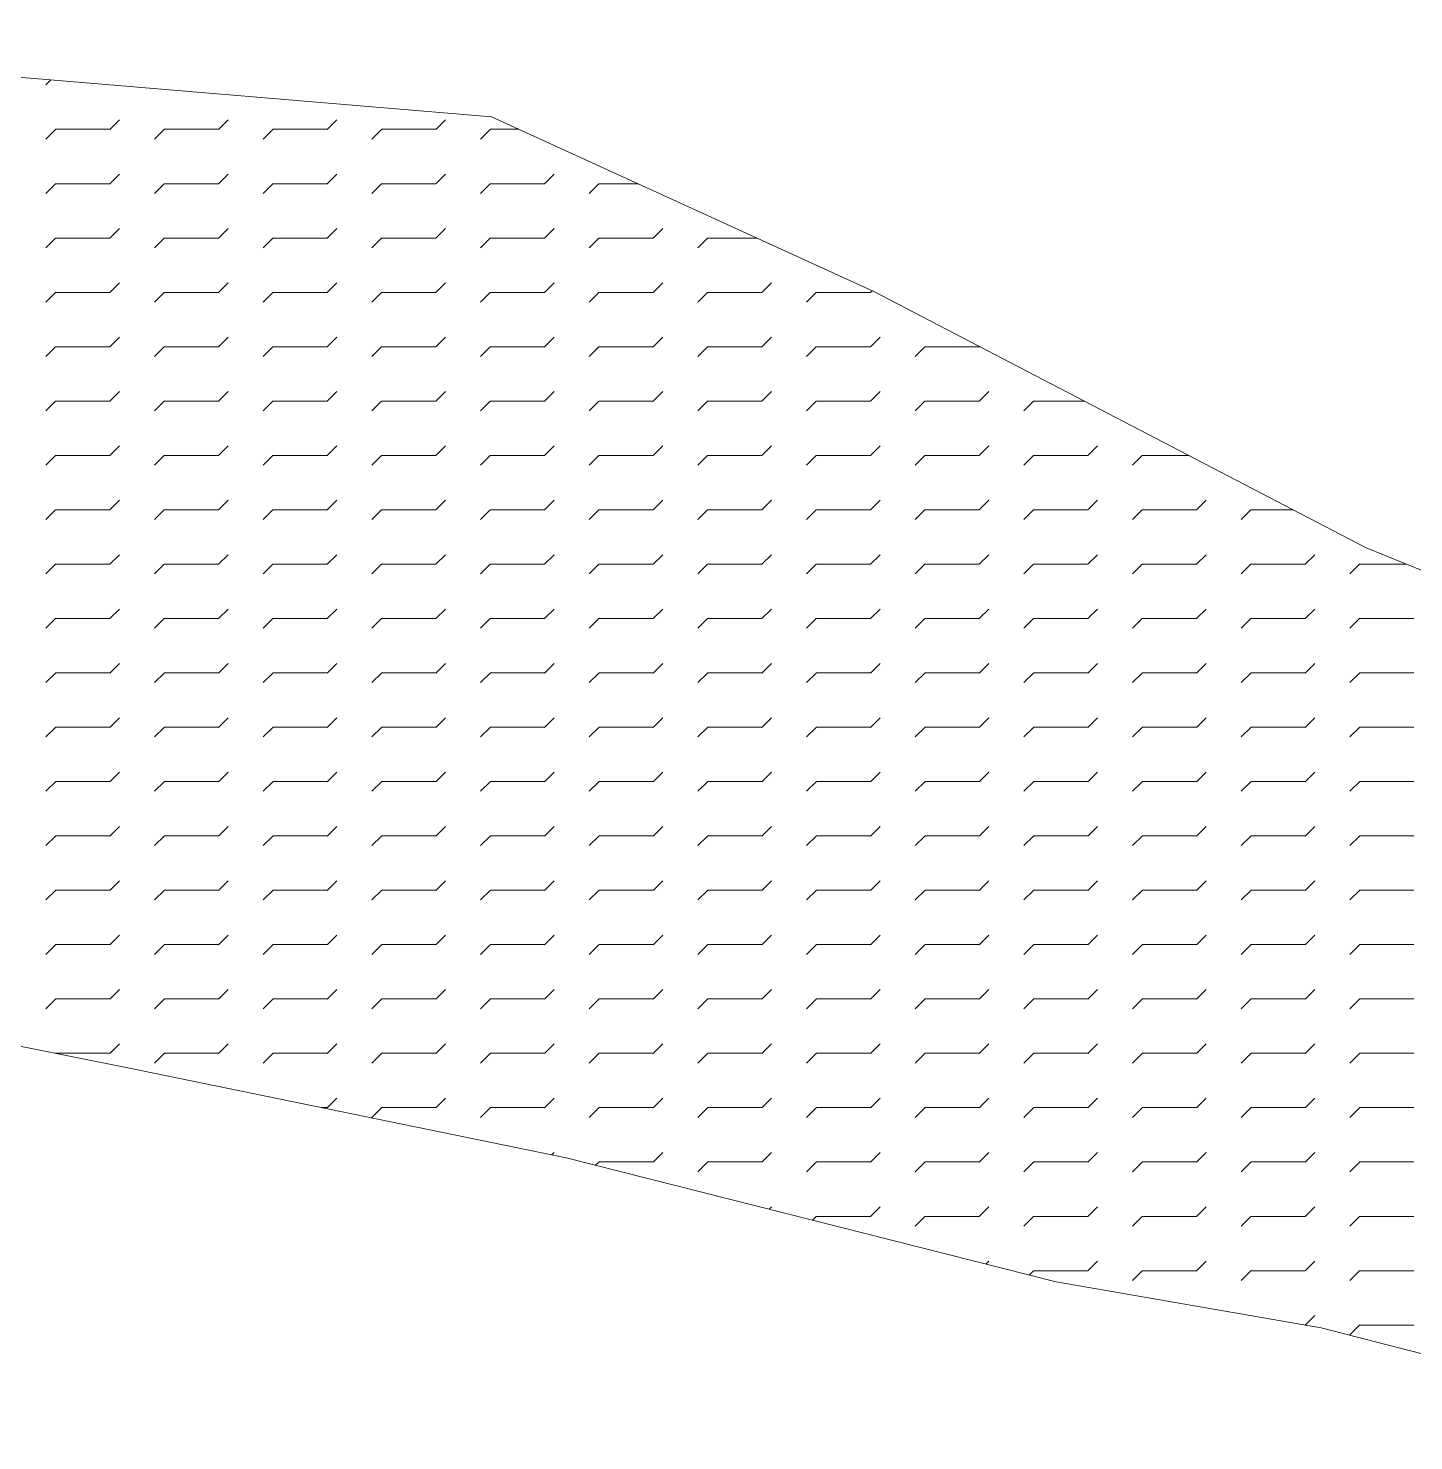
# Model space of a CAD drawing. Header units: millimetres. Extents: x 234136 to 237571, y 2625383 to 2628766.
# Drawn here: x 237395.39 to 237427.77, y 2628559.48 to 2628592.48 of the extents above; entities that cross this region are included whole.
import ezdxf

# ---------------------------------------------------------------- set-up
doc = ezdxf.new("R2010")
doc.units = ezdxf.units.MM
doc.layers.add('Pond', color=140, linetype='Continuous', lineweight=13)

msp = doc.modelspace()

# ---------------------------------------------------------------- linework, layer by layer
at = {"layer": 'Pond'}
for p, q in [((237381.576, 2628592.482), (237406.214, 2628590.411)), ((237395.796, 2628591.162), (237395.911, 2628591.277)), ((237395.796, 2628589.892), (237396.02, 2628590.116)), ((237396.02, 2628590.12), (237397.29, 2628590.12)), ((237397.29, 2628590.116), (237397.515, 2628590.341)), ((237398.336, 2628589.892), (237398.56, 2628590.116)), ((237398.56, 2628590.12), (237399.83, 2628590.12)), ((237399.83, 2628590.116), (237400.055, 2628590.341)), ((237400.876, 2628589.892), (237401.1, 2628590.116)), ((237401.1, 2628590.12), (237402.37, 2628590.12)), ((237402.37, 2628590.116), (237402.595, 2628590.341)), ((237403.416, 2628589.892), (237403.64, 2628590.116)), ((237403.64, 2628590.12), (237404.91, 2628590.12)), ((237404.91, 2628590.116), (237405.135, 2628590.341)), ((237405.956, 2628589.892), (237406.18, 2628590.116)), ((237406.18, 2628590.12), (237406.852, 2628590.12)), ((237406.214, 2628590.411), (237415.149, 2628586.333)), ((237395.796, 2628588.622), (237396.02, 2628588.846)), ((237396.02, 2628588.85), (237397.29, 2628588.85)), ((237397.29, 2628588.846), (237397.515, 2628589.071)), ((237398.336, 2628588.622), (237398.56, 2628588.846)), ((237398.56, 2628588.85), (237399.83, 2628588.85)), ((237399.83, 2628588.846), (237400.055, 2628589.071)), ((237400.876, 2628588.622), (237401.1, 2628588.846)), ((237401.1, 2628588.85), (237402.37, 2628588.85)), ((237402.37, 2628588.846), (237402.595, 2628589.071)), ((237403.416, 2628588.622), (237403.64, 2628588.846)), ((237403.64, 2628588.85), (237404.91, 2628588.85)), ((237404.91, 2628588.846), (237405.135, 2628589.071)), ((237405.956, 2628588.622), (237406.18, 2628588.846)), ((237406.18, 2628588.85), (237407.45, 2628588.85)), ((237407.45, 2628588.846), (237407.675, 2628589.071)), ((237408.496, 2628588.622), (237408.72, 2628588.846)), ((237408.72, 2628588.85), (237409.634, 2628588.85)), ((237397.29, 2628587.576), (237397.515, 2628587.801)), ((237399.83, 2628587.576), (237400.055, 2628587.801)), ((237402.37, 2628587.576), (237402.595, 2628587.801)), ((237404.91, 2628587.576), (237405.135, 2628587.801)), ((237407.45, 2628587.576), (237407.675, 2628587.801)), ((237409.99, 2628587.576), (237410.215, 2628587.801)), ((237395.796, 2628587.352), (237396.02, 2628587.576)), ((237396.02, 2628587.58), (237397.29, 2628587.58)), ((237398.336, 2628587.352), (237398.56, 2628587.576)), ((237398.56, 2628587.58), (237399.83, 2628587.58)), ((237400.876, 2628587.352), (237401.1, 2628587.576)), ((237401.1, 2628587.58), (237402.37, 2628587.58)), ((237403.416, 2628587.352), (237403.64, 2628587.576)), ((237403.64, 2628587.58), (237404.91, 2628587.58)), ((237405.956, 2628587.352), (237406.18, 2628587.576)), ((237406.18, 2628587.58), (237407.45, 2628587.58)), ((237408.496, 2628587.352), (237408.72, 2628587.576)), ((237408.72, 2628587.58), (237409.99, 2628587.58)), ((237411.036, 2628587.352), (237411.26, 2628587.576)), ((237411.26, 2628587.58), (237412.417, 2628587.58)), ((237397.29, 2628586.306), (237397.515, 2628586.531)), ((237399.83, 2628586.306), (237400.055, 2628586.531)), ((237402.37, 2628586.306), (237402.595, 2628586.531)), ((237404.91, 2628586.306), (237405.135, 2628586.531)), ((237407.45, 2628586.306), (237407.675, 2628586.531)), ((237409.99, 2628586.306), (237410.215, 2628586.531)), ((237412.53, 2628586.306), (237412.755, 2628586.531)), ((237395.796, 2628586.082), (237396.02, 2628586.306)), ((237396.02, 2628586.31), (237397.29, 2628586.31)), ((237398.336, 2628586.082), (237398.56, 2628586.306)), ((237398.56, 2628586.31), (237399.83, 2628586.31)), ((237400.876, 2628586.082), (237401.1, 2628586.306)), ((237401.1, 2628586.31), (237402.37, 2628586.31)), ((237403.416, 2628586.082), (237403.64, 2628586.306)), ((237403.64, 2628586.31), (237404.91, 2628586.31)), ((237405.956, 2628586.082), (237406.18, 2628586.306)), ((237406.18, 2628586.31), (237407.45, 2628586.31)), ((237408.496, 2628586.082), (237408.72, 2628586.306)), ((237408.72, 2628586.31), (237409.99, 2628586.31)), ((237411.036, 2628586.082), (237411.26, 2628586.306)), ((237411.26, 2628586.31), (237412.53, 2628586.31)), ((237413.576, 2628586.082), (237413.8, 2628586.306)), ((237413.8, 2628586.31), (237415.07, 2628586.31)), ((237415.07, 2628586.306), (237415.113, 2628586.349)), ((237415.149, 2628586.333), (237426.646, 2628580.352)), ((237397.29, 2628585.036), (237397.515, 2628585.261)), ((237399.83, 2628585.036), (237400.055, 2628585.261)), ((237402.37, 2628585.036), (237402.595, 2628585.261)), ((237404.91, 2628585.036), (237405.135, 2628585.261)), ((237407.45, 2628585.036), (237407.675, 2628585.261)), ((237409.99, 2628585.036), (237410.215, 2628585.261)), ((237412.53, 2628585.036), (237412.755, 2628585.261)), ((237415.07, 2628585.036), (237415.295, 2628585.261)), ((237395.796, 2628584.812), (237396.02, 2628585.036)), ((237396.02, 2628585.04), (237397.29, 2628585.04)), ((237398.336, 2628584.812), (237398.56, 2628585.036)), ((237398.56, 2628585.04), (237399.83, 2628585.04)), ((237400.876, 2628584.812), (237401.1, 2628585.036)), ((237401.1, 2628585.04), (237402.37, 2628585.04)), ((237403.416, 2628584.812), (237403.64, 2628585.036)), ((237403.64, 2628585.04), (237404.91, 2628585.04)), ((237405.956, 2628584.812), (237406.18, 2628585.036)), ((237406.18, 2628585.04), (237407.45, 2628585.04)), ((237408.496, 2628584.812), (237408.72, 2628585.036)), ((237408.72, 2628585.04), (237409.99, 2628585.04)), ((237411.036, 2628584.812), (237411.26, 2628585.036)), ((237411.26, 2628585.04), (237412.53, 2628585.04)), ((237413.576, 2628584.812), (237413.8, 2628585.036)), ((237413.8, 2628585.04), (237415.07, 2628585.04)), ((237416.116, 2628584.812), (237416.34, 2628585.036)), ((237416.34, 2628585.04), (237417.61, 2628585.04)), ((237417.61, 2628585.036), (237417.621, 2628585.047)), ((237397.29, 2628583.766), (237397.515, 2628583.991)), ((237399.83, 2628583.766), (237400.055, 2628583.991)), ((237402.37, 2628583.766), (237402.595, 2628583.991)), ((237404.91, 2628583.766), (237405.135, 2628583.991)), ((237407.45, 2628583.766), (237407.675, 2628583.991)), ((237409.99, 2628583.766), (237410.215, 2628583.991)), ((237412.53, 2628583.766), (237412.755, 2628583.991)), ((237415.07, 2628583.766), (237415.295, 2628583.991)), ((237417.61, 2628583.766), (237417.835, 2628583.991)), ((237395.796, 2628583.542), (237396.02, 2628583.766)), ((237396.02, 2628583.77), (237397.29, 2628583.77)), ((237398.336, 2628583.542), (237398.56, 2628583.766)), ((237398.56, 2628583.77), (237399.83, 2628583.77)), ((237400.876, 2628583.542), (237401.1, 2628583.766)), ((237401.1, 2628583.77), (237402.37, 2628583.77)), ((237403.416, 2628583.542), (237403.64, 2628583.766)), ((237403.64, 2628583.77), (237404.91, 2628583.77)), ((237405.956, 2628583.542), (237406.18, 2628583.766)), ((237406.18, 2628583.77), (237407.45, 2628583.77)), ((237408.496, 2628583.542), (237408.72, 2628583.766)), ((237408.72, 2628583.77), (237409.99, 2628583.77)), ((237411.036, 2628583.542), (237411.26, 2628583.766)), ((237411.26, 2628583.77), (237412.53, 2628583.77)), ((237413.576, 2628583.542), (237413.8, 2628583.766)), ((237413.8, 2628583.77), (237415.07, 2628583.77)), ((237416.116, 2628583.542), (237416.34, 2628583.766)), ((237416.34, 2628583.77), (237417.61, 2628583.77)), ((237418.656, 2628583.542), (237418.88, 2628583.766)), ((237418.88, 2628583.77), (237420.076, 2628583.77)), ((237397.29, 2628582.496), (237397.515, 2628582.721)), ((237399.83, 2628582.496), (237400.055, 2628582.721)), ((237402.37, 2628582.496), (237402.595, 2628582.721)), ((237404.91, 2628582.496), (237405.135, 2628582.721)), ((237407.45, 2628582.496), (237407.675, 2628582.721)), ((237409.99, 2628582.496), (237410.215, 2628582.721)), ((237412.53, 2628582.496), (237412.755, 2628582.721)), ((237415.07, 2628582.496), (237415.295, 2628582.721)), ((237417.61, 2628582.496), (237417.835, 2628582.721)), ((237420.15, 2628582.496), (237420.375, 2628582.721)), ((237395.796, 2628582.272), (237396.02, 2628582.496)), ((237396.02, 2628582.5), (237397.29, 2628582.5)), ((237398.336, 2628582.272), (237398.56, 2628582.496)), ((237398.56, 2628582.5), (237399.83, 2628582.5)), ((237400.876, 2628582.272), (237401.1, 2628582.496)), ((237401.1, 2628582.5), (237402.37, 2628582.5)), ((237403.416, 2628582.272), (237403.64, 2628582.496)), ((237403.64, 2628582.5), (237404.91, 2628582.5)), ((237405.956, 2628582.272), (237406.18, 2628582.496)), ((237406.18, 2628582.5), (237407.45, 2628582.5)), ((237408.496, 2628582.272), (237408.72, 2628582.496)), ((237408.72, 2628582.5), (237409.99, 2628582.5)), ((237411.036, 2628582.272), (237411.26, 2628582.496)), ((237411.26, 2628582.5), (237412.53, 2628582.5)), ((237413.576, 2628582.272), (237413.8, 2628582.496)), ((237413.8, 2628582.5), (237415.07, 2628582.5)), ((237416.116, 2628582.272), (237416.34, 2628582.496)), ((237416.34, 2628582.5), (237417.61, 2628582.5)), ((237418.656, 2628582.272), (237418.88, 2628582.496)), ((237418.88, 2628582.5), (237420.15, 2628582.5)), ((237421.196, 2628582.272), (237421.42, 2628582.496)), ((237421.42, 2628582.5), (237422.517, 2628582.5)), ((237395.796, 2628581.002), (237396.02, 2628581.226)), ((237396.02, 2628581.23), (237397.29, 2628581.23)), ((237397.29, 2628581.226), (237397.515, 2628581.451)), ((237398.336, 2628581.002), (237398.56, 2628581.226)), ((237398.56, 2628581.23), (237399.83, 2628581.23)), ((237399.83, 2628581.226), (237400.055, 2628581.451)), ((237400.876, 2628581.002), (237401.1, 2628581.226)), ((237401.1, 2628581.23), (237402.37, 2628581.23)), ((237402.37, 2628581.226), (237402.595, 2628581.451)), ((237403.416, 2628581.002), (237403.64, 2628581.226)), ((237403.64, 2628581.23), (237404.91, 2628581.23)), ((237404.91, 2628581.226), (237405.135, 2628581.451)), ((237405.956, 2628581.002), (237406.18, 2628581.226)), ((237406.18, 2628581.23), (237407.45, 2628581.23)), ((237407.45, 2628581.226), (237407.675, 2628581.451)), ((237408.496, 2628581.002), (237408.72, 2628581.226)), ((237408.72, 2628581.23), (237409.99, 2628581.23)), ((237409.99, 2628581.226), (237410.215, 2628581.451)), ((237411.036, 2628581.002), (237411.26, 2628581.226)), ((237411.26, 2628581.23), (237412.53, 2628581.23)), ((237412.53, 2628581.226), (237412.755, 2628581.451)), ((237413.576, 2628581.002), (237413.8, 2628581.226)), ((237413.8, 2628581.23), (237415.07, 2628581.23)), ((237415.07, 2628581.226), (237415.295, 2628581.451)), ((237416.116, 2628581.002), (237416.34, 2628581.226)), ((237416.34, 2628581.23), (237417.61, 2628581.23)), ((237417.61, 2628581.226), (237417.835, 2628581.451)), ((237418.656, 2628581.002), (237418.88, 2628581.226)), ((237418.88, 2628581.23), (237420.15, 2628581.23)), ((237420.15, 2628581.226), (237420.375, 2628581.451)), ((237421.196, 2628581.002), (237421.42, 2628581.226)), ((237421.42, 2628581.23), (237422.69, 2628581.23)), ((237422.69, 2628581.226), (237422.915, 2628581.451)), ((237423.736, 2628581.002), (237423.96, 2628581.226)), ((237423.96, 2628581.23), (237424.958, 2628581.23)), ((237426.646, 2628580.352), (237438.008, 2628575.695)), ((237395.796, 2628579.732), (237396.02, 2628579.956)), ((237396.02, 2628579.96), (237397.29, 2628579.96)), ((237397.29, 2628579.956), (237397.515, 2628580.181)), ((237398.336, 2628579.732), (237398.56, 2628579.956)), ((237398.56, 2628579.96), (237399.83, 2628579.96)), ((237399.83, 2628579.956), (237400.055, 2628580.181)), ((237400.876, 2628579.732), (237401.1, 2628579.956)), ((237401.1, 2628579.96), (237402.37, 2628579.96)), ((237402.37, 2628579.956), (237402.595, 2628580.181)), ((237403.416, 2628579.732), (237403.64, 2628579.956)), ((237403.64, 2628579.96), (237404.91, 2628579.96)), ((237404.91, 2628579.956), (237405.135, 2628580.181)), ((237405.956, 2628579.732), (237406.18, 2628579.956)), ((237406.18, 2628579.96), (237407.45, 2628579.96)), ((237407.45, 2628579.956), (237407.675, 2628580.181)), ((237408.496, 2628579.732), (237408.72, 2628579.956)), ((237408.72, 2628579.96), (237409.99, 2628579.96)), ((237409.99, 2628579.956), (237410.215, 2628580.181)), ((237411.036, 2628579.732), (237411.26, 2628579.956)), ((237411.26, 2628579.96), (237412.53, 2628579.96)), ((237412.53, 2628579.956), (237412.755, 2628580.181)), ((237413.576, 2628579.732), (237413.8, 2628579.956)), ((237413.8, 2628579.96), (237415.07, 2628579.96)), ((237415.07, 2628579.956), (237415.295, 2628580.181)), ((237416.116, 2628579.732), (237416.34, 2628579.956)), ((237416.34, 2628579.96), (237417.61, 2628579.96)), ((237417.61, 2628579.956), (237417.835, 2628580.181)), ((237418.656, 2628579.732), (237418.88, 2628579.956)), ((237418.88, 2628579.96), (237420.15, 2628579.96)), ((237420.15, 2628579.956), (237420.375, 2628580.181)), ((237421.196, 2628579.732), (237421.42, 2628579.956)), ((237421.42, 2628579.96), (237422.69, 2628579.96)), ((237422.69, 2628579.956), (237422.915, 2628580.181)), ((237423.736, 2628579.732), (237423.96, 2628579.956)), ((237423.96, 2628579.96), (237425.23, 2628579.96)), ((237425.23, 2628579.956), (237425.455, 2628580.181)), ((237426.276, 2628579.732), (237426.5, 2628579.956)), ((237426.5, 2628579.96), (237427.601, 2628579.96)), ((237397.29, 2628578.686), (237397.515, 2628578.911)), ((237399.83, 2628578.686), (237400.055, 2628578.911)), ((237402.37, 2628578.686), (237402.595, 2628578.911)), ((237404.91, 2628578.686), (237405.135, 2628578.911)), ((237407.45, 2628578.686), (237407.675, 2628578.911)), ((237409.99, 2628578.686), (237410.215, 2628578.911)), ((237412.53, 2628578.686), (237412.755, 2628578.911)), ((237415.07, 2628578.686), (237415.295, 2628578.911)), ((237417.61, 2628578.686), (237417.835, 2628578.911)), ((237420.15, 2628578.686), (237420.375, 2628578.911)), ((237422.69, 2628578.686), (237422.915, 2628578.911)), ((237425.23, 2628578.686), (237425.455, 2628578.911)), ((237395.796, 2628578.462), (237396.02, 2628578.686)), ((237396.02, 2628578.69), (237397.29, 2628578.69)), ((237398.336, 2628578.462), (237398.56, 2628578.686)), ((237398.56, 2628578.69), (237399.83, 2628578.69)), ((237400.876, 2628578.462), (237401.1, 2628578.686)), ((237401.1, 2628578.69), (237402.37, 2628578.69)), ((237403.416, 2628578.462), (237403.64, 2628578.686)), ((237403.64, 2628578.69), (237404.91, 2628578.69)), ((237405.956, 2628578.462), (237406.18, 2628578.686)), ((237406.18, 2628578.69), (237407.45, 2628578.69)), ((237408.496, 2628578.462), (237408.72, 2628578.686)), ((237408.72, 2628578.69), (237409.99, 2628578.69)), ((237411.036, 2628578.462), (237411.26, 2628578.686)), ((237411.26, 2628578.69), (237412.53, 2628578.69)), ((237413.576, 2628578.462), (237413.8, 2628578.686)), ((237413.8, 2628578.69), (237415.07, 2628578.69)), ((237416.116, 2628578.462), (237416.34, 2628578.686)), ((237416.34, 2628578.69), (237417.61, 2628578.69)), ((237418.656, 2628578.462), (237418.88, 2628578.686)), ((237418.88, 2628578.69), (237420.15, 2628578.69)), ((237421.196, 2628578.462), (237421.42, 2628578.686)), ((237421.42, 2628578.69), (237422.69, 2628578.69)), ((237423.736, 2628578.462), (237423.96, 2628578.686)), ((237423.96, 2628578.69), (237425.23, 2628578.69)), ((237426.276, 2628578.462), (237426.5, 2628578.686)), ((237426.5, 2628578.69), (237427.77, 2628578.69)), ((237397.29, 2628577.416), (237397.515, 2628577.641)), ((237399.83, 2628577.416), (237400.055, 2628577.641)), ((237402.37, 2628577.416), (237402.595, 2628577.641)), ((237404.91, 2628577.416), (237405.135, 2628577.641)), ((237407.45, 2628577.416), (237407.675, 2628577.641)), ((237409.99, 2628577.416), (237410.215, 2628577.641)), ((237412.53, 2628577.416), (237412.755, 2628577.641)), ((237415.07, 2628577.416), (237415.295, 2628577.641)), ((237417.61, 2628577.416), (237417.835, 2628577.641)), ((237420.15, 2628577.416), (237420.375, 2628577.641)), ((237422.69, 2628577.416), (237422.915, 2628577.641)), ((237425.23, 2628577.416), (237425.455, 2628577.641)), ((237395.796, 2628577.192), (237396.02, 2628577.416)), ((237396.02, 2628577.42), (237397.29, 2628577.42)), ((237398.336, 2628577.192), (237398.56, 2628577.416)), ((237398.56, 2628577.42), (237399.83, 2628577.42)), ((237400.876, 2628577.192), (237401.1, 2628577.416)), ((237401.1, 2628577.42), (237402.37, 2628577.42)), ((237403.416, 2628577.192), (237403.64, 2628577.416)), ((237403.64, 2628577.42), (237404.91, 2628577.42)), ((237405.956, 2628577.192), (237406.18, 2628577.416)), ((237406.18, 2628577.42), (237407.45, 2628577.42)), ((237408.496, 2628577.192), (237408.72, 2628577.416)), ((237408.72, 2628577.42), (237409.99, 2628577.42)), ((237411.036, 2628577.192), (237411.26, 2628577.416)), ((237411.26, 2628577.42), (237412.53, 2628577.42)), ((237413.576, 2628577.192), (237413.8, 2628577.416)), ((237413.8, 2628577.42), (237415.07, 2628577.42)), ((237416.116, 2628577.192), (237416.34, 2628577.416)), ((237416.34, 2628577.42), (237417.61, 2628577.42)), ((237418.656, 2628577.192), (237418.88, 2628577.416)), ((237418.88, 2628577.42), (237420.15, 2628577.42)), ((237421.196, 2628577.192), (237421.42, 2628577.416)), ((237421.42, 2628577.42), (237422.69, 2628577.42)), ((237423.736, 2628577.192), (237423.96, 2628577.416)), ((237423.96, 2628577.42), (237425.23, 2628577.42)), ((237426.276, 2628577.192), (237426.5, 2628577.416)), ((237426.5, 2628577.42), (237427.77, 2628577.42)), ((237397.29, 2628576.146), (237397.515, 2628576.371)), ((237399.83, 2628576.146), (237400.055, 2628576.371)), ((237402.37, 2628576.146), (237402.595, 2628576.371)), ((237404.91, 2628576.146), (237405.135, 2628576.371)), ((237407.45, 2628576.146), (237407.675, 2628576.371)), ((237409.99, 2628576.146), (237410.215, 2628576.371)), ((237412.53, 2628576.146), (237412.755, 2628576.371)), ((237415.07, 2628576.146), (237415.295, 2628576.371)), ((237417.61, 2628576.146), (237417.835, 2628576.371)), ((237420.15, 2628576.146), (237420.375, 2628576.371)), ((237422.69, 2628576.146), (237422.915, 2628576.371)), ((237425.23, 2628576.146), (237425.455, 2628576.371)), ((237395.796, 2628575.922), (237396.02, 2628576.146)), ((237396.02, 2628576.15), (237397.29, 2628576.15)), ((237398.336, 2628575.922), (237398.56, 2628576.146)), ((237398.56, 2628576.15), (237399.83, 2628576.15)), ((237400.876, 2628575.922), (237401.1, 2628576.146)), ((237401.1, 2628576.15), (237402.37, 2628576.15)), ((237403.416, 2628575.922), (237403.64, 2628576.146)), ((237403.64, 2628576.15), (237404.91, 2628576.15)), ((237405.956, 2628575.922), (237406.18, 2628576.146)), ((237406.18, 2628576.15), (237407.45, 2628576.15)), ((237408.496, 2628575.922), (237408.72, 2628576.146)), ((237408.72, 2628576.15), (237409.99, 2628576.15)), ((237411.036, 2628575.922), (237411.26, 2628576.146)), ((237411.26, 2628576.15), (237412.53, 2628576.15)), ((237413.576, 2628575.922), (237413.8, 2628576.146)), ((237413.8, 2628576.15), (237415.07, 2628576.15)), ((237416.116, 2628575.922), (237416.34, 2628576.146)), ((237416.34, 2628576.15), (237417.61, 2628576.15)), ((237418.656, 2628575.922), (237418.88, 2628576.146)), ((237418.88, 2628576.15), (237420.15, 2628576.15)), ((237421.196, 2628575.922), (237421.42, 2628576.146)), ((237421.42, 2628576.15), (237422.69, 2628576.15)), ((237423.736, 2628575.922), (237423.96, 2628576.146)), ((237423.96, 2628576.15), (237425.23, 2628576.15)), ((237426.276, 2628575.922), (237426.5, 2628576.146)), ((237426.5, 2628576.15), (237427.77, 2628576.15)), ((237397.29, 2628574.876), (237397.515, 2628575.101)), ((237399.83, 2628574.876), (237400.055, 2628575.101)), ((237402.37, 2628574.876), (237402.595, 2628575.101)), ((237404.91, 2628574.876), (237405.135, 2628575.101)), ((237407.45, 2628574.876), (237407.675, 2628575.101)), ((237409.99, 2628574.876), (237410.215, 2628575.101)), ((237412.53, 2628574.876), (237412.755, 2628575.101)), ((237415.07, 2628574.876), (237415.295, 2628575.101)), ((237417.61, 2628574.876), (237417.835, 2628575.101)), ((237420.15, 2628574.876), (237420.375, 2628575.101)), ((237422.69, 2628574.876), (237422.915, 2628575.101)), ((237425.23, 2628574.876), (237425.455, 2628575.101)), ((237395.796, 2628574.652), (237396.02, 2628574.876)), ((237396.02, 2628574.88), (237397.29, 2628574.88)), ((237398.336, 2628574.652), (237398.56, 2628574.876)), ((237398.56, 2628574.88), (237399.83, 2628574.88)), ((237400.876, 2628574.652), (237401.1, 2628574.876)), ((237401.1, 2628574.88), (237402.37, 2628574.88)), ((237403.416, 2628574.652), (237403.64, 2628574.876)), ((237403.64, 2628574.88), (237404.91, 2628574.88)), ((237405.956, 2628574.652), (237406.18, 2628574.876)), ((237406.18, 2628574.88), (237407.45, 2628574.88)), ((237408.496, 2628574.652), (237408.72, 2628574.876)), ((237408.72, 2628574.88), (237409.99, 2628574.88)), ((237411.036, 2628574.652), (237411.26, 2628574.876)), ((237411.26, 2628574.88), (237412.53, 2628574.88)), ((237413.576, 2628574.652), (237413.8, 2628574.876)), ((237413.8, 2628574.88), (237415.07, 2628574.88)), ((237416.116, 2628574.652), (237416.34, 2628574.876)), ((237416.34, 2628574.88), (237417.61, 2628574.88)), ((237418.656, 2628574.652), (237418.88, 2628574.876)), ((237418.88, 2628574.88), (237420.15, 2628574.88)), ((237421.196, 2628574.652), (237421.42, 2628574.876)), ((237421.42, 2628574.88), (237422.69, 2628574.88)), ((237423.736, 2628574.652), (237423.96, 2628574.876)), ((237423.96, 2628574.88), (237425.23, 2628574.88)), ((237426.276, 2628574.652), (237426.5, 2628574.876)), ((237426.5, 2628574.88), (237427.77, 2628574.88)), ((237395.796, 2628573.382), (237396.02, 2628573.606)), ((237396.02, 2628573.61), (237397.29, 2628573.61)), ((237397.29, 2628573.606), (237397.515, 2628573.831)), ((237398.336, 2628573.382), (237398.56, 2628573.606)), ((237398.56, 2628573.61), (237399.83, 2628573.61)), ((237399.83, 2628573.606), (237400.055, 2628573.831)), ((237400.876, 2628573.382), (237401.1, 2628573.606)), ((237401.1, 2628573.61), (237402.37, 2628573.61)), ((237402.37, 2628573.606), (237402.595, 2628573.831)), ((237403.416, 2628573.382), (237403.64, 2628573.606)), ((237403.64, 2628573.61), (237404.91, 2628573.61)), ((237404.91, 2628573.606), (237405.135, 2628573.831)), ((237405.956, 2628573.382), (237406.18, 2628573.606)), ((237406.18, 2628573.61), (237407.45, 2628573.61)), ((237407.45, 2628573.606), (237407.675, 2628573.831)), ((237408.496, 2628573.382), (237408.72, 2628573.606)), ((237408.72, 2628573.61), (237409.99, 2628573.61)), ((237409.99, 2628573.606), (237410.215, 2628573.831)), ((237411.036, 2628573.382), (237411.26, 2628573.606)), ((237411.26, 2628573.61), (237412.53, 2628573.61)), ((237412.53, 2628573.606), (237412.755, 2628573.831)), ((237413.576, 2628573.382), (237413.8, 2628573.606)), ((237413.8, 2628573.61), (237415.07, 2628573.61)), ((237415.07, 2628573.606), (237415.295, 2628573.831)), ((237416.116, 2628573.382), (237416.34, 2628573.606)), ((237416.34, 2628573.61), (237417.61, 2628573.61)), ((237417.61, 2628573.606), (237417.835, 2628573.831)), ((237418.656, 2628573.382), (237418.88, 2628573.606)), ((237418.88, 2628573.61), (237420.15, 2628573.61)), ((237420.15, 2628573.606), (237420.375, 2628573.831)), ((237421.196, 2628573.382), (237421.42, 2628573.606)), ((237421.42, 2628573.61), (237422.69, 2628573.61)), ((237422.69, 2628573.606), (237422.915, 2628573.831)), ((237423.736, 2628573.382), (237423.96, 2628573.606)), ((237423.96, 2628573.61), (237425.23, 2628573.61)), ((237425.23, 2628573.606), (237425.455, 2628573.831)), ((237426.276, 2628573.382), (237426.5, 2628573.606)), ((237426.5, 2628573.61), (237427.77, 2628573.61)), ((237395.796, 2628572.112), (237396.02, 2628572.336)), ((237396.02, 2628572.34), (237397.29, 2628572.34)), ((237397.29, 2628572.336), (237397.515, 2628572.561)), ((237398.336, 2628572.112), (237398.56, 2628572.336)), ((237398.56, 2628572.34), (237399.83, 2628572.34)), ((237399.83, 2628572.336), (237400.055, 2628572.561)), ((237400.876, 2628572.112), (237401.1, 2628572.336)), ((237401.1, 2628572.34), (237402.37, 2628572.34)), ((237402.37, 2628572.336), (237402.595, 2628572.561)), ((237403.416, 2628572.112), (237403.64, 2628572.336)), ((237403.64, 2628572.34), (237404.91, 2628572.34)), ((237404.91, 2628572.336), (237405.135, 2628572.561)), ((237405.956, 2628572.112), (237406.18, 2628572.336)), ((237406.18, 2628572.34), (237407.45, 2628572.34)), ((237407.45, 2628572.336), (237407.675, 2628572.561)), ((237408.496, 2628572.112), (237408.72, 2628572.336)), ((237408.72, 2628572.34), (237409.99, 2628572.34)), ((237409.99, 2628572.336), (237410.215, 2628572.561)), ((237411.036, 2628572.112), (237411.26, 2628572.336)), ((237411.26, 2628572.34), (237412.53, 2628572.34)), ((237412.53, 2628572.336), (237412.755, 2628572.561)), ((237413.576, 2628572.112), (237413.8, 2628572.336)), ((237413.8, 2628572.34), (237415.07, 2628572.34)), ((237415.07, 2628572.336), (237415.295, 2628572.561)), ((237416.116, 2628572.112), (237416.34, 2628572.336)), ((237416.34, 2628572.34), (237417.61, 2628572.34)), ((237417.61, 2628572.336), (237417.835, 2628572.561)), ((237418.656, 2628572.112), (237418.88, 2628572.336)), ((237418.88, 2628572.34), (237420.15, 2628572.34)), ((237420.15, 2628572.336), (237420.375, 2628572.561)), ((237421.196, 2628572.112), (237421.42, 2628572.336)), ((237421.42, 2628572.34), (237422.69, 2628572.34)), ((237422.69, 2628572.336), (237422.915, 2628572.561)), ((237423.736, 2628572.112), (237423.96, 2628572.336)), ((237423.96, 2628572.34), (237425.23, 2628572.34)), ((237425.23, 2628572.336), (237425.455, 2628572.561)), ((237426.276, 2628572.112), (237426.5, 2628572.336)), ((237426.5, 2628572.34), (237427.77, 2628572.34)), ((237397.29, 2628571.066), (237397.515, 2628571.291)), ((237399.83, 2628571.066), (237400.055, 2628571.291)), ((237402.37, 2628571.066), (237402.595, 2628571.291)), ((237404.91, 2628571.066), (237405.135, 2628571.291)), ((237407.45, 2628571.066), (237407.675, 2628571.291)), ((237409.99, 2628571.066), (237410.215, 2628571.291)), ((237412.53, 2628571.066), (237412.755, 2628571.291)), ((237415.07, 2628571.066), (237415.295, 2628571.291)), ((237417.61, 2628571.066), (237417.835, 2628571.291)), ((237420.15, 2628571.066), (237420.375, 2628571.291)), ((237422.69, 2628571.066), (237422.915, 2628571.291)), ((237425.23, 2628571.066), (237425.455, 2628571.291)), ((237395.796, 2628570.842), (237396.02, 2628571.066)), ((237396.02, 2628571.07), (237397.29, 2628571.07)), ((237398.336, 2628570.842), (237398.56, 2628571.066)), ((237398.56, 2628571.07), (237399.83, 2628571.07)), ((237400.876, 2628570.842), (237401.1, 2628571.066)), ((237401.1, 2628571.07), (237402.37, 2628571.07)), ((237403.416, 2628570.842), (237403.64, 2628571.066)), ((237403.64, 2628571.07), (237404.91, 2628571.07)), ((237405.956, 2628570.842), (237406.18, 2628571.066)), ((237406.18, 2628571.07), (237407.45, 2628571.07)), ((237408.496, 2628570.842), (237408.72, 2628571.066)), ((237408.72, 2628571.07), (237409.99, 2628571.07)), ((237411.036, 2628570.842), (237411.26, 2628571.066)), ((237411.26, 2628571.07), (237412.53, 2628571.07)), ((237413.576, 2628570.842), (237413.8, 2628571.066)), ((237413.8, 2628571.07), (237415.07, 2628571.07)), ((237416.116, 2628570.842), (237416.34, 2628571.066)), ((237416.34, 2628571.07), (237417.61, 2628571.07)), ((237418.656, 2628570.842), (237418.88, 2628571.066)), ((237418.88, 2628571.07), (237420.15, 2628571.07)), ((237421.196, 2628570.842), (237421.42, 2628571.066)), ((237421.42, 2628571.07), (237422.69, 2628571.07)), ((237423.736, 2628570.842), (237423.96, 2628571.066)), ((237423.96, 2628571.07), (237425.23, 2628571.07)), ((237426.276, 2628570.842), (237426.5, 2628571.066)), ((237426.5, 2628571.07), (237427.77, 2628571.07)), ((237397.29, 2628569.796), (237397.515, 2628570.021)), ((237399.83, 2628569.796), (237400.055, 2628570.021)), ((237402.37, 2628569.796), (237402.595, 2628570.021)), ((237404.91, 2628569.796), (237405.135, 2628570.021)), ((237407.45, 2628569.796), (237407.675, 2628570.021)), ((237409.99, 2628569.796), (237410.215, 2628570.021)), ((237412.53, 2628569.796), (237412.755, 2628570.021)), ((237415.07, 2628569.796), (237415.295, 2628570.021)), ((237417.61, 2628569.796), (237417.835, 2628570.021)), ((237420.15, 2628569.796), (237420.375, 2628570.021)), ((237422.69, 2628569.796), (237422.915, 2628570.021)), ((237425.23, 2628569.796), (237425.455, 2628570.021)), ((237397.71, 2628568.188), (237389.312, 2628569.867)), ((237395.796, 2628569.572), (237396.02, 2628569.796)), ((237396.02, 2628569.8), (237397.29, 2628569.8)), ((237398.336, 2628569.572), (237398.56, 2628569.796)), ((237398.56, 2628569.8), (237399.83, 2628569.8)), ((237400.876, 2628569.572), (237401.1, 2628569.796)), ((237401.1, 2628569.8), (237402.37, 2628569.8)), ((237403.416, 2628569.572), (237403.64, 2628569.796)), ((237403.64, 2628569.8), (237404.91, 2628569.8)), ((237405.956, 2628569.572), (237406.18, 2628569.796)), ((237406.18, 2628569.8), (237407.45, 2628569.8)), ((237408.496, 2628569.572), (237408.72, 2628569.796)), ((237408.72, 2628569.8), (237409.99, 2628569.8)), ((237411.036, 2628569.572), (237411.26, 2628569.796)), ((237411.26, 2628569.8), (237412.53, 2628569.8)), ((237413.576, 2628569.572), (237413.8, 2628569.796)), ((237413.8, 2628569.8), (237415.07, 2628569.8)), ((237416.116, 2628569.572), (237416.34, 2628569.796)), ((237416.34, 2628569.8), (237417.61, 2628569.8)), ((237418.656, 2628569.572), (237418.88, 2628569.796)), ((237418.88, 2628569.8), (237420.15, 2628569.8)), ((237421.196, 2628569.572), (237421.42, 2628569.796)), ((237421.42, 2628569.8), (237422.69, 2628569.8)), ((237423.736, 2628569.572), (237423.96, 2628569.796)), ((237423.96, 2628569.8), (237425.23, 2628569.8)), ((237426.276, 2628569.572), (237426.5, 2628569.796)), ((237426.5, 2628569.8), (237427.77, 2628569.8)), ((237397.29, 2628568.526), (237397.515, 2628568.751)), ((237399.83, 2628568.526), (237400.055, 2628568.751)), ((237402.37, 2628568.526), (237402.595, 2628568.751)), ((237404.91, 2628568.526), (237405.135, 2628568.751)), ((237407.45, 2628568.526), (237407.675, 2628568.751)), ((237409.99, 2628568.526), (237410.215, 2628568.751)), ((237412.53, 2628568.526), (237412.755, 2628568.751)), ((237415.07, 2628568.526), (237415.295, 2628568.751)), ((237417.61, 2628568.526), (237417.835, 2628568.751)), ((237420.15, 2628568.526), (237420.375, 2628568.751)), ((237422.69, 2628568.526), (237422.915, 2628568.751)), ((237425.23, 2628568.526), (237425.455, 2628568.751)), ((237396.02, 2628568.53), (237397.29, 2628568.53)), ((237396.02, 2628568.526), (237396.02, 2628568.526)), ((237398.336, 2628568.302), (237398.56, 2628568.526)), ((237398.56, 2628568.53), (237399.83, 2628568.53)), ((237400.876, 2628568.302), (237401.1, 2628568.526)), ((237401.1, 2628568.53), (237402.37, 2628568.53)), ((237403.416, 2628568.302), (237403.64, 2628568.526)), ((237403.64, 2628568.53), (237404.91, 2628568.53)), ((237405.956, 2628568.302), (237406.18, 2628568.526)), ((237406.18, 2628568.53), (237407.45, 2628568.53)), ((237408.496, 2628568.302), (237408.72, 2628568.526)), ((237408.72, 2628568.53), (237409.99, 2628568.53)), ((237411.036, 2628568.302), (237411.26, 2628568.526)), ((237411.26, 2628568.53), (237412.53, 2628568.53)), ((237413.576, 2628568.302), (237413.8, 2628568.526)), ((237413.8, 2628568.53), (237415.07, 2628568.53)), ((237416.116, 2628568.302), (237416.34, 2628568.526)), ((237416.34, 2628568.53), (237417.61, 2628568.53)), ((237418.656, 2628568.302), (237418.88, 2628568.526)), ((237418.88, 2628568.53), (237420.15, 2628568.53)), ((237421.196, 2628568.302), (237421.42, 2628568.526)), ((237421.42, 2628568.53), (237422.69, 2628568.53)), ((237423.736, 2628568.302), (237423.96, 2628568.526)), ((237423.96, 2628568.53), (237425.23, 2628568.53)), ((237426.276, 2628568.302), (237426.5, 2628568.526)), ((237426.5, 2628568.53), (237427.77, 2628568.53)), ((237407.955, 2628566.09), (237397.71, 2628568.188)), ((237402.37, 2628567.256), (237402.595, 2628567.481)), ((237404.91, 2628567.256), (237405.135, 2628567.481)), ((237407.45, 2628567.256), (237407.675, 2628567.481)), ((237409.99, 2628567.256), (237410.215, 2628567.481)), ((237412.53, 2628567.256), (237412.755, 2628567.481)), ((237415.07, 2628567.256), (237415.295, 2628567.481)), ((237417.61, 2628567.256), (237417.835, 2628567.481)), ((237420.15, 2628567.256), (237420.375, 2628567.481)), ((237422.69, 2628567.256), (237422.915, 2628567.481)), ((237425.23, 2628567.256), (237425.455, 2628567.481)), ((237402.241, 2628567.26), (237402.37, 2628567.26)), ((237403.416, 2628567.032), (237403.64, 2628567.256)), ((237403.64, 2628567.26), (237404.91, 2628567.26)), ((237405.956, 2628567.032), (237406.18, 2628567.256)), ((237406.18, 2628567.26), (237407.45, 2628567.26)), ((237408.496, 2628567.032), (237408.72, 2628567.256)), ((237408.72, 2628567.26), (237409.99, 2628567.26)), ((237411.036, 2628567.032), (237411.26, 2628567.256)), ((237411.26, 2628567.26), (237412.53, 2628567.26)), ((237413.576, 2628567.032), (237413.8, 2628567.256)), ((237413.8, 2628567.26), (237415.07, 2628567.26)), ((237416.116, 2628567.032), (237416.34, 2628567.256)), ((237416.34, 2628567.26), (237417.61, 2628567.26)), ((237418.656, 2628567.032), (237418.88, 2628567.256)), ((237418.88, 2628567.26), (237420.15, 2628567.26)), ((237421.196, 2628567.032), (237421.42, 2628567.256)), ((237421.42, 2628567.26), (237422.69, 2628567.26)), ((237423.736, 2628567.032), (237423.96, 2628567.256)), ((237423.96, 2628567.26), (237425.23, 2628567.26)), ((237426.276, 2628567.032), (237426.5, 2628567.256)), ((237426.5, 2628567.26), (237427.77, 2628567.26)), ((237407.622, 2628566.158), (237407.675, 2628566.211)), ((237419.415, 2628563.187), (237407.955, 2628566.09)), ((237409.99, 2628565.986), (237410.215, 2628566.211)), ((237412.53, 2628565.986), (237412.755, 2628566.211)), ((237415.07, 2628565.986), (237415.295, 2628566.211)), ((237417.61, 2628565.986), (237417.835, 2628566.211)), ((237420.15, 2628565.986), (237420.375, 2628566.211)), ((237422.69, 2628565.986), (237422.915, 2628566.211)), ((237425.23, 2628565.986), (237425.455, 2628566.211)), ((237408.648, 2628565.914), (237408.72, 2628565.986)), ((237408.72, 2628565.99), (237409.99, 2628565.99)), ((237411.036, 2628565.762), (237411.26, 2628565.986)), ((237411.26, 2628565.99), (237412.53, 2628565.99)), ((237413.576, 2628565.762), (237413.8, 2628565.986)), ((237413.8, 2628565.99), (237415.07, 2628565.99)), ((237416.116, 2628565.762), (237416.34, 2628565.986)), ((237416.34, 2628565.99), (237417.61, 2628565.99)), ((237418.656, 2628565.762), (237418.88, 2628565.986)), ((237418.88, 2628565.99), (237420.15, 2628565.99)), ((237421.196, 2628565.762), (237421.42, 2628565.986)), ((237421.42, 2628565.99), (237422.69, 2628565.99)), ((237423.736, 2628565.762), (237423.96, 2628565.986)), ((237423.96, 2628565.99), (237425.23, 2628565.99)), ((237426.276, 2628565.762), (237426.5, 2628565.986)), ((237426.5, 2628565.99), (237427.77, 2628565.99)), ((237412.702, 2628564.888), (237412.755, 2628564.941)), ((237413.715, 2628564.631), (237413.8, 2628564.716)), ((237413.8, 2628564.72), (237415.07, 2628564.72)), ((237415.07, 2628564.716), (237415.295, 2628564.941)), ((237416.116, 2628564.492), (237416.34, 2628564.716)), ((237416.34, 2628564.72), (237417.61, 2628564.72)), ((237417.61, 2628564.716), (237417.835, 2628564.941)), ((237418.656, 2628564.492), (237418.88, 2628564.716)), ((237418.88, 2628564.72), (237420.15, 2628564.72)), ((237420.15, 2628564.716), (237420.375, 2628564.941)), ((237421.196, 2628564.492), (237421.42, 2628564.716)), ((237421.42, 2628564.72), (237422.69, 2628564.72)), ((237422.69, 2628564.716), (237422.915, 2628564.941)), ((237423.736, 2628564.492), (237423.96, 2628564.716)), ((237423.96, 2628564.72), (237425.23, 2628564.72)), ((237425.23, 2628564.716), (237425.455, 2628564.941)), ((237426.276, 2628564.492), (237426.5, 2628564.716)), ((237426.5, 2628564.72), (237427.77, 2628564.72)), ((237417.768, 2628563.604), (237417.835, 2628563.671)), ((237418.782, 2628563.348), (237418.88, 2628563.446)), ((237418.88, 2628563.45), (237420.15, 2628563.45)), ((237420.15, 2628563.446), (237420.375, 2628563.671)), ((237421.196, 2628563.222), (237421.42, 2628563.446)), ((237421.42, 2628563.45), (237422.69, 2628563.45)), ((237422.69, 2628563.446), (237422.915, 2628563.671)), ((237423.736, 2628563.222), (237423.96, 2628563.446)), ((237423.96, 2628563.45), (237425.23, 2628563.45)), ((237425.23, 2628563.446), (237425.455, 2628563.671)), ((237426.276, 2628563.222), (237426.5, 2628563.446)), ((237426.5, 2628563.45), (237427.77, 2628563.45)), ((237425.607, 2628562.114), (237419.415, 2628563.187)), ((237425.232, 2628562.178), (237425.455, 2628562.401)), ((237425.224, 2628562.18), (237425.23, 2628562.18)), ((237435.879, 2628559.477), (237425.607, 2628562.114)), ((237426.276, 2628561.952), (237426.5, 2628562.176)), ((237426.5, 2628562.18), (237427.77, 2628562.18))]:
    msp.add_line(p, q, dxfattribs=at)

doc.saveas('drawing.dxf')
